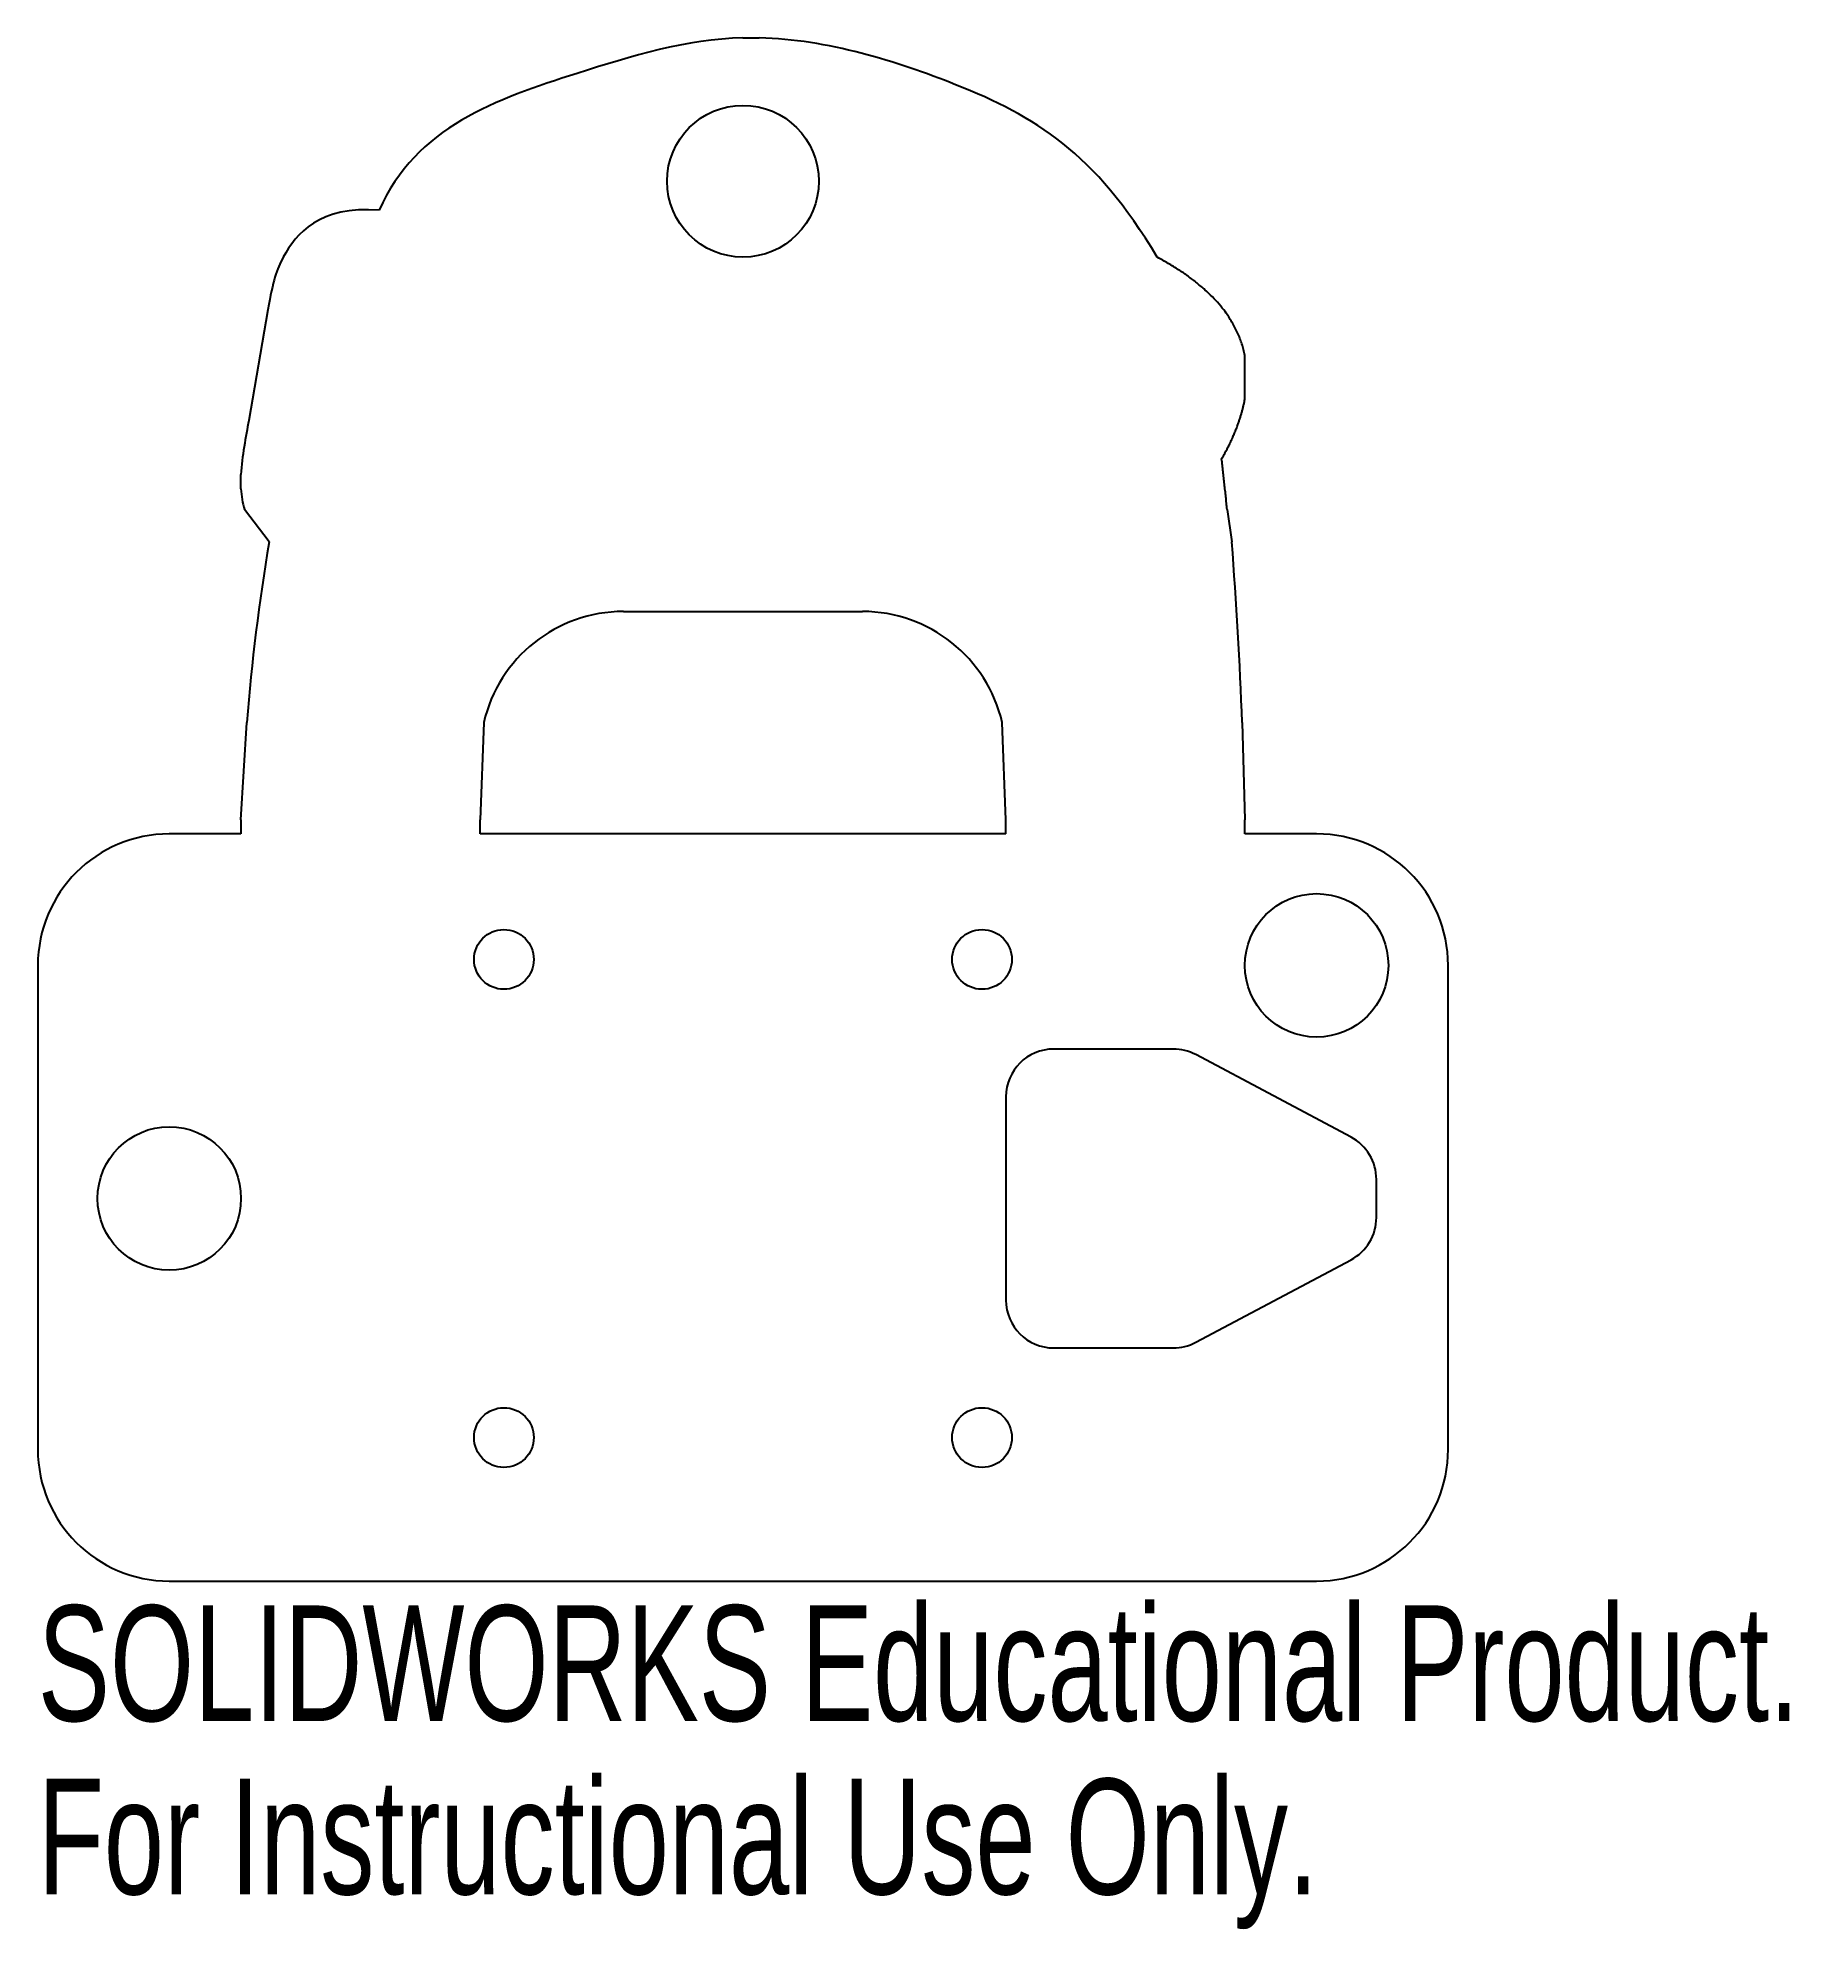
# Model space of a CAD drawing. Header units: millimetres. Extents: x -29.5 to 43.8, y -30.6 to 48.5.
import ezdxf

# ---------------------------------------------------------------- set-up
doc = ezdxf.new("R2010")
doc.units = ezdxf.units.MM
doc.styles.add('SLDTEXTSTYLE0', font='TXT', dxfattribs={"width": 0.7})

msp = doc.modelspace()

# ---------------------------------------------------------------- linework, layer by layer
at = {"color": 254, "linetype": 'Continuous', "lineweight": 25}
for p, q in [((0, 48.546), (0.684, 48.546)), ((-19.877, 37.173), (-20.678, 32.54)), ((21, 33.445), (21, 35.264)), ((-21, 29.686), (-21, 30.276)), ((-19.828, 27.459), (-20.851, 28.814)), ((20.255, 28.814), (20.453, 27.459)), ((-5, 24.552), (5, 24.552)), ((-21, 15.838), (-20.759, 19.902)), ((-10.846, 19.902), (-11, 15.838)), ((11, 15.838), (10.846, 19.902)), ((20.884, 19.902), (21, 15.838)), ((-21, 15.838), (-21, 15.25)), ((-11, 15.25), (-11, 15.838)), ((11, 15.25), (11, 15.838)), ((21, 15.25), (21, 15.838)), ((-21, 15.25), (-24, 15.25)), ((11, 15.25), (-11, 15.25)), ((24, 15.25), (21, 15.25)), ((-29.5, 9.75), (-29.5, -10.5)), ((29.5, -10.5), (29.5, 9.75)), ((18.002, 6.25), (13, 6.25)), ((25.438, 2.564), (18.94, 6.016)), ((11, 4.25), (11, -4.25)), ((26.5, -0.798), (26.5, 0.798)), ((18.94, -6.016), (25.438, -2.564)), ((13, -6.25), (18.002, -6.25)), ((-24, -16), (24, -16))]:
    msp.add_line(p, q, dxfattribs=at)
for centre, radius in [((0, 42.546), 3.175), ((24, 9.75), 3), ((-10, 10), 1.25), ((10, 10), 1.25), ((-24, 0), 3), ((-10, -10), 1.25), ((10, -10), 1.25)]:
    msp.add_circle(centre, radius, dxfattribs=at)
for centre, radius, start, end in [((-5, 18.552), 6, 90, 166.99712), ((5, 18.552), 6, 13.00288, 90), ((-24, 9.75), 5.5, 90, 180), ((24, 9.75), 5.5, 0, 90), ((13, 4.25), 2, 90, 180), ((18.002, 4.25), 2, 62.02053, 90), ((24.5, 0.798), 2, 0, 62.02053), ((24.5, -0.798), 2, 297.97947, 0), ((13, -4.25), 2, 180, 270), ((18.002, -4.25), 2, 270, 297.97947), ((-24, -10.5), 5.5, 180, 270), ((24, -10.5), 5.5, 270, 0)]:
    msp.add_arc(centre, radius, start, end, dxfattribs=at)
for points, knots in [([(0, 48.546), (-2.374, 48.486), (-8.046, 46.753), (-13.694, 44.822), (-15.215, 41.332)], [0.5404492, 0.5404492, 0.5404492, 0.5404492, 0.7255115, 1, 1, 1, 1]), ([(17.333, 39.368), (14.692, 43.776), (10.465, 46.313), (3.527, 48.476), (0.684, 48.546)], [0, 0, 0, 0, 0.3023612, 0.5227258, 0.5227258, 0.5227258, 0.5227258]), ([(-15.215, 41.332), (-17.719, 41.53), (-19.199, 39.766), (-19.665, 38.396), (-19.877, 37.173)], [0, 0, 0, 0, 0.661652, 1, 1, 1, 1])]:
    msp.add_open_spline(points, degree=3, knots=knots, dxfattribs=at)
for points, degree in [([(21, 35.264), (20.515, 37.666), (17.333, 39.368)], 2), ([(20.025, 30.928), (20.783, 32.257), (21, 33.445)], 2), ([(-20.678, 32.54), (-20.796, 31.857), (-20.963, 31.051), (-21, 30.276)], 3), ([(20.255, 28.814), (20.148, 29.872), (20.025, 30.928)], 2), ([(-21, 29.686), (-20.983, 29.381), (-20.938, 29.087), (-20.851, 28.814)], 3), ([(-19.828, 27.459), (-20.244, 24.955), (-20.555, 22.433), (-20.759, 19.902)], 3), ([(20.884, 19.902), (20.787, 22.423), (20.644, 24.943), (20.453, 27.459)], 3)]:
    msp.add_open_spline(points, degree=degree, dxfattribs=at)

# ---------------------------------------------------------------- texts
at = {"color": 141, "linetype": 'Continuous', "char_height": 4.83362, "attachment_point": 1, "style": 'SLDTEXTSTYLE0'}
for s, insert in [('SOLIDWORKS Educational Product.', (-29.5, -17.02)), ('For Instructional Use Only.', (-29.5, -24.27))]:
    msp.add_mtext(s, dxfattribs=dict(at, insert=insert))

doc.saveas('drawing.dxf')
